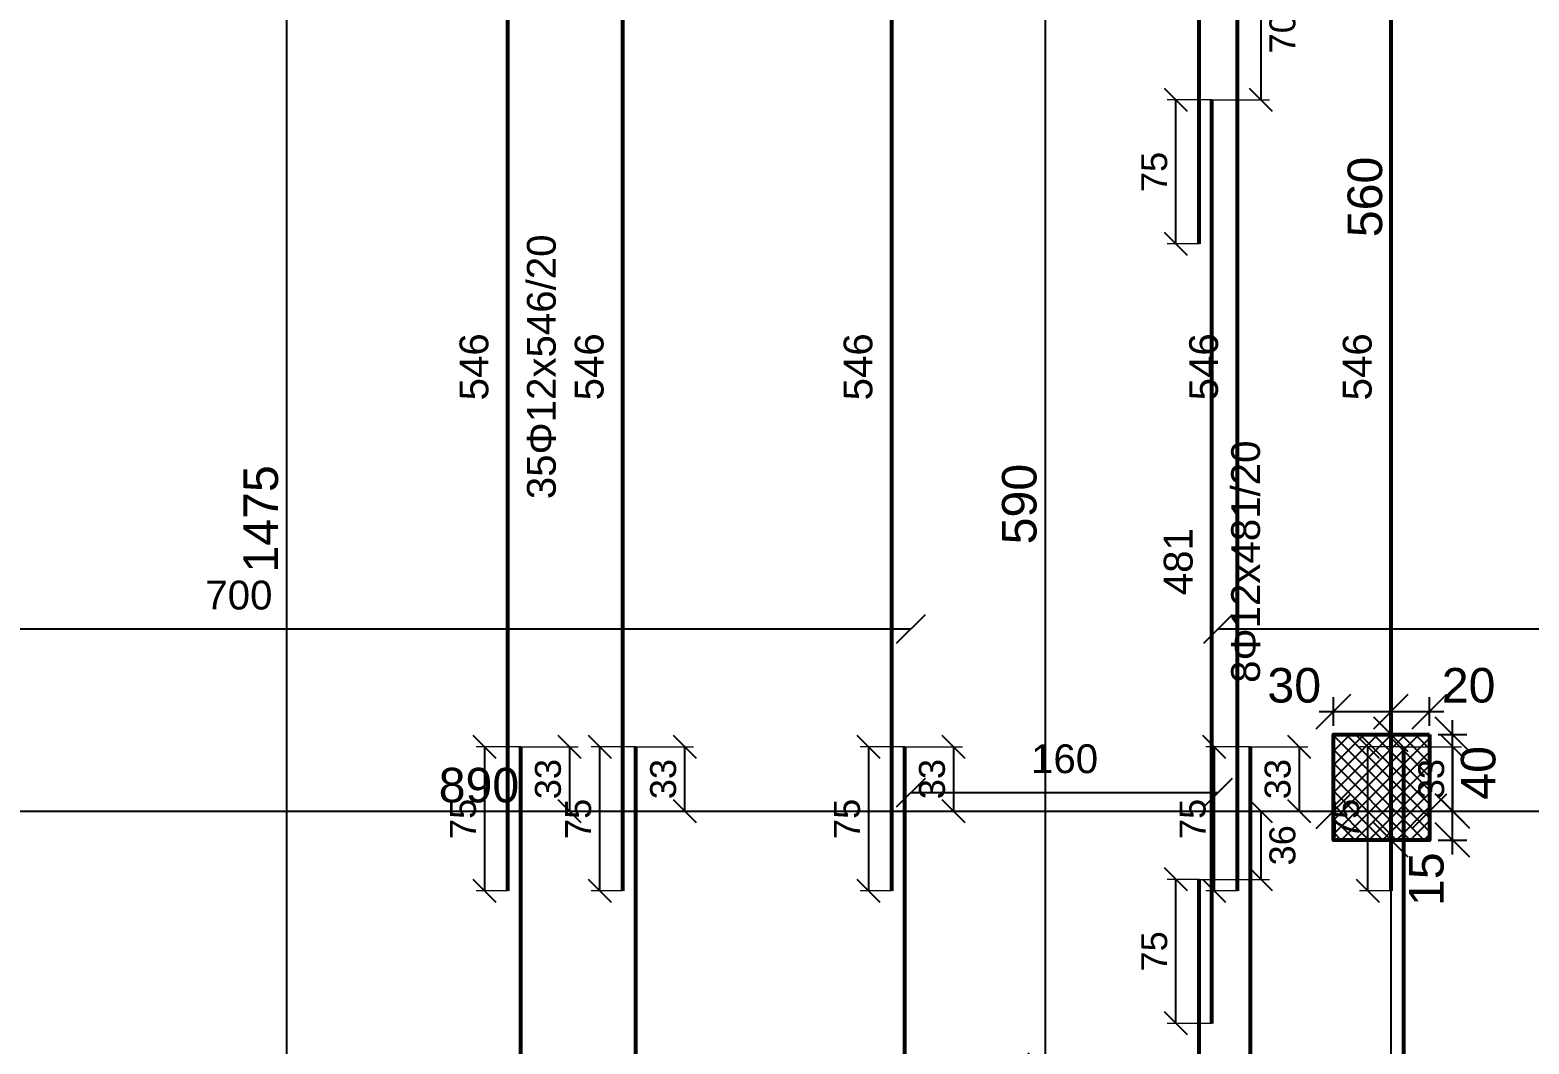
# Model space of a CAD drawing. Header units: millimetres. Extents: x -404 to 6018, y -5139 to 7890.
# Drawn here: x 4116 to 4897, y 519 to 1047 of the extents above; entities that cross this region are included whole.
import ezdxf
from ezdxf.enums import TextEntityAlignment as Align

# ---------------------------------------------------------------- set-up
doc = ezdxf.new("R2010")
doc.units = ezdxf.units.MM
doc.linetypes.add('ZWCAD_ISO04W100', pattern=[30.5, 24, -3, 0.5, -3])
doc.layers.add('AXIS LINES', color=255, linetype='ZWCAD_ISO04W100', lineweight=13)
doc.layers.add('COLUMN', color=140, linetype='Continuous', lineweight=53)
for name, color, linetype in [('FW_COLUMN_HATCH', 8, 'Continuous'), ('FW_DIM', 7, 'Continuous'), ('REB_BOT_MESH_Y', 5, 'Continuous'), ('REB_BOT_MESH_Y_AXDIM', 5, 'Continuous'), ('REB_BOT_MESH_Y_LAP', 5, 'Continuous'), ('REB_BOT_MESH_Y_RANGE', 5, 'Continuous'), ('REB_BOT_MESH_Y_TEXT', 5, 'Continuous')]:
    doc.layers.add(name, color=color, linetype=linetype)
doc.styles.add('REBAR_TXT', font='arial.ttf')
doc.styles.get("Standard").update_dxf_attribs({"font": 'arial.ttf'})
doc.dimstyles.new('FW_DIM', dxfattribs={"dimtxt": 18, "dimasz": 9, "dimexe": 7.5, "dimexo": 4.5, "dimgap": 4.5, "dimtad": 1, "dimdec": 0, "dimtxsty": 'Standard', "dimtsz": 9, "dimcen": 2.5, "dimdle": 7.5, "dimclrd": 256, "dimclre": 256, "dimclrt": 7, "dimazin": 3, "dimtfac": 1, "dimtmove": 2, "dimatfit": 3})
doc.dimstyles.new('REBAR LAP', dxfattribs={"dimtxt": 13.5, "dimasz": 2.5, "dimexe": 4.5, "dimexo": 0, "dimgap": 4.5, "dimtad": 1, "dimdec": 0, "dimtxsty": 'Standard', "dimtsz": 6, "dimcen": 2.5, "dimclrd": 6, "dimclre": 6, "dimclrt": 7, "dimazin": 3, "dimtfac": 1, "dimtmove": 2, "dimatfit": 3, "dimlwd": 25, "dimlwe": 18})
doc.dimstyles.new('REBAR M-200', dxfattribs={"dimtxt": 15, "dimasz": 15, "dimexe": 25, "dimexo": 12.5, "dimgap": 10, "dimtad": 1, "dimdec": 0, "dimtxsty": 'Standard', "dimblk": 'NONE', "dimcen": 50, "dimse1": 1, "dimse2": 1, "dimclrd": 6, "dimclre": 6, "dimclrt": 7, "dimazin": 3, "dimtfac": 1, "dimtmove": 2, "dimatfit": 3, "dimldrblk": 'NONE', "dimlwd": 53})
doc.dimstyles.new('REBAR RANGE', dxfattribs={"dimtxt": 15, "dimasz": 2.5, "dimexe": 0, "dimexo": 0, "dimgap": 10, "dimtad": 1, "dimdec": 0, "dimtxsty": 'Standard', "dimtsz": 7.5, "dimcen": 2.5, "dimse1": 1, "dimse2": 1, "dimclrd": 6, "dimclre": 6, "dimclrt": 7, "dimazin": 3, "dimtfac": 1, "dimtmove": 2, "dimatfit": 3, "dimlwd": 25})

# ---------------------------------------------------------------- blocks, each defined once
blk = doc.blocks.new('*D704')
at = {"color": 6, "lineweight": 53}
blk.add_line((4371.74, 73.5), (4371.74, 673.5), dxfattribs=at)
at = {"layer": 'Defpoints'}
for p in [(4371.74, 673.5), (4371.74, 73.5), (4371.74, 73.5)]:
    blk.add_point(p, dxfattribs=at)
at = {"layer": 'REB_BOT_MESH_Y', "color": 7, "insert": (4354.24, 373.5), "char_height": 15, "attachment_point": 5, "rotation": 90}
blk.add_mtext('600', dxfattribs=at)
blk = doc.blocks.new('_NONE')
blk = doc.blocks.new('*D705')
at = {"color": 6, "lineweight": 53}
blk.add_line((4364.99, 598.5), (4364.99, 1144.5), dxfattribs=at)
at = {"layer": 'Defpoints'}
for p in [(4364.99, 1144.5), (4364.99, 598.5), (4364.99, 598.5)]:
    blk.add_point(p, dxfattribs=at)
at = {"layer": 'REB_BOT_MESH_Y', "color": 7, "insert": (4347.49, 871.5), "char_height": 15, "attachment_point": 5, "rotation": 90}
blk.add_mtext('546', dxfattribs=at)
blk = doc.blocks.new('_Oblique')
at = {"color": 0, "linetype": 'ByBlock', "lineweight": -2}
blk.add_line((-0.5, -0.5), (0.5, 0.5), dxfattribs=at)
blk = doc.blocks.new('*D709')
at = {"color": 6, "lineweight": 18}
for p, q in [((4371.74, 673.5), (4348.49, 673.5)), ((4364.99, 598.5), (4348.49, 598.5))]:
    blk.add_line(p, q, dxfattribs=at)
at = {"color": 6, "lineweight": 25}
blk.add_line((4352.99, 598.5), (4352.99, 673.5), dxfattribs=at)
at = {"layer": 'Defpoints'}
for p in [(4371.74, 673.5), (4352.99, 598.5), (4364.99, 598.5)]:
    blk.add_point(p, dxfattribs=at)
at = {"layer": 'REB_BOT_MESH_Y_LAP', "color": 6, "xscale": 12, "yscale": 12, "rotation": 90}
for p in [(4352.99, 673.5), (4352.99, 598.5)]:
    blk.add_blockref('_OBLIQUE', p, dxfattribs=at)
at = {"layer": 'REB_BOT_MESH_Y_LAP', "color": 7, "insert": (4341.74, 636), "char_height": 13.5, "attachment_point": 5, "rotation": 90}
blk.add_mtext('75', dxfattribs=at)
blk = doc.blocks.new('*D710')
at = {"color": 6, "lineweight": 18}
for p, q in [((4371.74, 673.5), (4401.74, 673.5)), ((4371.74, 640), (4401.74, 640))]:
    blk.add_line(p, q, dxfattribs=at)
at = {"color": 6, "lineweight": 25}
blk.add_line((4397.24, 640), (4397.24, 673.5), dxfattribs=at)
at = {"layer": 'Defpoints'}
for p in [(4371.74, 673.5), (4371.74, 640), (4397.24, 640)]:
    blk.add_point(p, dxfattribs=at)
at = {"layer": 'REB_BOT_MESH_Y_AXDIM', "color": 6, "xscale": 12, "yscale": 12, "rotation": 90}
for p in [(4397.24, 673.5), (4397.24, 640)]:
    blk.add_blockref('_OBLIQUE', p, dxfattribs=at)
at = {"layer": 'REB_BOT_MESH_Y_AXDIM', "color": 7, "insert": (4385.99, 656.75), "char_height": 13.5, "attachment_point": 5, "rotation": 90}
blk.add_mtext('33', dxfattribs=at)
blk = doc.blocks.new('*D737')
at = {"color": 6, "lineweight": 53}
blk.add_line((4831.74, 73.5), (4831.74, 673.5), dxfattribs=at)
at = {"layer": 'Defpoints'}
for p in [(4831.74, 673.5), (4831.74, 73.5), (4831.74, 73.5)]:
    blk.add_point(p, dxfattribs=at)
at = {"layer": 'REB_BOT_MESH_Y', "color": 7, "insert": (4814.24, 373.5), "char_height": 15, "attachment_point": 5, "rotation": 90}
blk.add_mtext('600', dxfattribs=at)
blk = doc.blocks.new('*D738')
at = {"color": 6, "lineweight": 53}
blk.add_line((4824.99, 598.5), (4824.99, 1144.5), dxfattribs=at)
at = {"layer": 'Defpoints'}
for p in [(4824.99, 1144.5), (4824.99, 598.5), (4824.99, 598.5)]:
    blk.add_point(p, dxfattribs=at)
at = {"layer": 'REB_BOT_MESH_Y', "color": 7, "insert": (4807.49, 871.5), "char_height": 15, "attachment_point": 5, "rotation": 90}
blk.add_mtext('546', dxfattribs=at)
blk = doc.blocks.new('*D745')
at = {"color": 6, "lineweight": 18}
for p, q in [((4831.74, 673.5), (4808.49, 673.5)), ((4824.99, 598.5), (4808.49, 598.5))]:
    blk.add_line(p, q, dxfattribs=at)
at = {"color": 6, "lineweight": 25}
blk.add_line((4812.99, 598.5), (4812.99, 673.5), dxfattribs=at)
at = {"layer": 'Defpoints'}
for p in [(4831.74, 673.5), (4812.99, 598.5), (4824.99, 598.5)]:
    blk.add_point(p, dxfattribs=at)
at = {"layer": 'REB_BOT_MESH_Y_LAP', "color": 6, "xscale": 12, "yscale": 12, "rotation": 90}
for p in [(4812.99, 673.5), (4812.99, 598.5)]:
    blk.add_blockref('_OBLIQUE', p, dxfattribs=at)
at = {"layer": 'REB_BOT_MESH_Y_LAP', "color": 7, "insert": (4801.74, 636), "char_height": 13.5, "attachment_point": 5, "rotation": 90}
blk.add_mtext('75', dxfattribs=at)
blk = doc.blocks.new('*D746')
at = {"color": 6, "lineweight": 18}
for p, q in [((4831.74, 673.5), (4861.74, 673.5)), ((4831.74, 640), (4861.74, 640))]:
    blk.add_line(p, q, dxfattribs=at)
at = {"color": 6, "lineweight": 25}
blk.add_line((4857.24, 640), (4857.24, 673.5), dxfattribs=at)
at = {"layer": 'Defpoints'}
for p in [(4831.74, 673.5), (4831.74, 640), (4857.24, 640)]:
    blk.add_point(p, dxfattribs=at)
at = {"layer": 'REB_BOT_MESH_Y_AXDIM', "color": 6, "xscale": 12, "yscale": 12, "rotation": 90}
for p in [(4857.24, 673.5), (4857.24, 640)]:
    blk.add_blockref('_OBLIQUE', p, dxfattribs=at)
at = {"layer": 'REB_BOT_MESH_Y_AXDIM', "color": 7, "insert": (4845.99, 656.75), "char_height": 13.5, "attachment_point": 5, "rotation": 90}
blk.add_mtext('33', dxfattribs=at)
blk = doc.blocks.new('*D759')
at = {"color": 6, "lineweight": 53}
blk.add_line((4724.99, 5), (4724.99, 604.5), dxfattribs=at)
at = {"layer": 'Defpoints'}
for p in [(4724.99, 604.5), (4724.99, 5), (4724.99, 5)]:
    blk.add_point(p, dxfattribs=at)
at = {"layer": 'REB_BOT_MESH_Y', "color": 7, "insert": (4707.49, 304.75), "char_height": 15, "attachment_point": 5, "rotation": 90}
blk.add_mtext('600', dxfattribs=at)
blk = doc.blocks.new('*D760')
at = {"color": 6, "lineweight": 53}
blk.add_line((4731.74, 529.5), (4731.74, 1010.5), dxfattribs=at)
at = {"layer": 'Defpoints'}
for p in [(4731.74, 1010.5), (4731.74, 529.5), (4731.74, 529.5)]:
    blk.add_point(p, dxfattribs=at)
at = {"layer": 'REB_BOT_MESH_Y', "color": 7, "insert": (4714.24, 770), "char_height": 15, "attachment_point": 5, "rotation": 90}
blk.add_mtext('481', dxfattribs=at)
blk = doc.blocks.new('*D761')
at = {"color": 6, "lineweight": 53}
blk.add_line((4724.99, 935.5), (4724.99, 1535.5), dxfattribs=at)
at = {"layer": 'Defpoints'}
for p in [(4724.99, 1535.5), (4724.99, 935.5), (4724.99, 935.5)]:
    blk.add_point(p, dxfattribs=at)
at = {"layer": 'REB_BOT_MESH_Y', "color": 7, "insert": (4707.49, 1235.5), "char_height": 15, "attachment_point": 5, "rotation": 90}
blk.add_mtext('600', dxfattribs=at)
blk = doc.blocks.new('*D765')
at = {"color": 6, "lineweight": 18}
for p, q in [((4724.99, 604.5), (4708.49, 604.5)), ((4731.74, 529.5), (4708.49, 529.5))]:
    blk.add_line(p, q, dxfattribs=at)
at = {"color": 6, "lineweight": 25}
blk.add_line((4712.99, 529.5), (4712.99, 604.5), dxfattribs=at)
at = {"layer": 'Defpoints'}
for p in [(4724.99, 604.5), (4712.99, 529.5), (4731.74, 529.5)]:
    blk.add_point(p, dxfattribs=at)
at = {"layer": 'REB_BOT_MESH_Y_LAP', "color": 6, "xscale": 12, "yscale": 12, "rotation": 90}
for p in [(4712.99, 604.5), (4712.99, 529.5)]:
    blk.add_blockref('_OBLIQUE', p, dxfattribs=at)
at = {"layer": 'REB_BOT_MESH_Y_LAP', "color": 7, "insert": (4701.74, 567), "char_height": 13.5, "attachment_point": 5, "rotation": 90}
blk.add_mtext('75', dxfattribs=at)
blk = doc.blocks.new('*D766')
at = {"color": 6, "lineweight": 18}
for p, q in [((4724.99, 640), (4761.74, 640)), ((4724.99, 604.5), (4761.74, 604.5))]:
    blk.add_line(p, q, dxfattribs=at)
at = {"color": 6, "lineweight": 25}
blk.add_line((4757.24, 640), (4757.24, 604.5), dxfattribs=at)
at = {"layer": 'Defpoints'}
for p in [(4724.99, 640), (4757.24, 640), (4724.99, 604.5)]:
    blk.add_point(p, dxfattribs=at)
at = {"layer": 'REB_BOT_MESH_Y_AXDIM', "color": 6, "xscale": 12, "yscale": 12, "rotation": 90}
for p in [(4757.24, 640), (4757.24, 604.5)]:
    blk.add_blockref('_OBLIQUE', p, dxfattribs=at)
at = {"layer": 'REB_BOT_MESH_Y_AXDIM', "color": 7, "insert": (4768.49, 622.25), "char_height": 13.5, "attachment_point": 5, "rotation": 90}
blk.add_mtext('36', dxfattribs=at)
blk = doc.blocks.new('*D767')
at = {"color": 6, "lineweight": 18}
for p, q in [((4731.74, 1010.5), (4708.49, 1010.5)), ((4724.99, 935.5), (4708.49, 935.5))]:
    blk.add_line(p, q, dxfattribs=at)
at = {"color": 6, "lineweight": 25}
blk.add_line((4712.99, 935.5), (4712.99, 1010.5), dxfattribs=at)
at = {"layer": 'Defpoints'}
for p in [(4731.74, 1010.5), (4712.99, 935.5), (4724.99, 935.5)]:
    blk.add_point(p, dxfattribs=at)
at = {"layer": 'REB_BOT_MESH_Y_LAP', "color": 6, "xscale": 12, "yscale": 12, "rotation": 90}
for p in [(4712.99, 1010.5), (4712.99, 935.5)]:
    blk.add_blockref('_OBLIQUE', p, dxfattribs=at)
at = {"layer": 'REB_BOT_MESH_Y_LAP', "color": 7, "insert": (4701.74, 973), "char_height": 13.5, "attachment_point": 5, "rotation": 90}
blk.add_mtext('75', dxfattribs=at)
blk = doc.blocks.new('*D768')
at = {"color": 6, "lineweight": 18}
for p, q in [((4731.74, 1080), (4761.74, 1080)), ((4731.74, 1010.5), (4761.74, 1010.5))]:
    blk.add_line(p, q, dxfattribs=at)
at = {"color": 6, "lineweight": 25}
blk.add_line((4757.24, 1080), (4757.24, 1010.5), dxfattribs=at)
at = {"layer": 'Defpoints'}
for p in [(4731.74, 1080), (4757.24, 1080), (4731.74, 1010.5)]:
    blk.add_point(p, dxfattribs=at)
at = {"layer": 'REB_BOT_MESH_Y_AXDIM', "color": 6, "xscale": 12, "yscale": 12, "rotation": 90}
for p in [(4757.24, 1080), (4757.24, 1010.5)]:
    blk.add_blockref('_OBLIQUE', p, dxfattribs=at)
at = {"layer": 'REB_BOT_MESH_Y_AXDIM', "color": 7, "insert": (4768.49, 1045.25), "char_height": 13.5, "attachment_point": 5, "rotation": 90}
blk.add_mtext('70', dxfattribs=at)
blk = doc.blocks.new('*D776')
at = {"color": 6, "lineweight": 53}
blk.add_line((4431.74, 73.5), (4431.74, 673.5), dxfattribs=at)
at = {"layer": 'Defpoints'}
for p in [(4431.74, 673.5), (4431.74, 73.5), (4431.74, 73.5)]:
    blk.add_point(p, dxfattribs=at)
at = {"layer": 'REB_BOT_MESH_Y', "color": 7, "insert": (4414.24, 373.5), "char_height": 15, "attachment_point": 5, "rotation": 90}
blk.add_mtext('600', dxfattribs=at)
blk = doc.blocks.new('*D777')
at = {"color": 6, "lineweight": 53}
blk.add_line((4424.99, 598.5), (4424.99, 1144.5), dxfattribs=at)
at = {"layer": 'Defpoints'}
for p in [(4424.99, 1144.5), (4424.99, 598.5), (4424.99, 598.5)]:
    blk.add_point(p, dxfattribs=at)
at = {"layer": 'REB_BOT_MESH_Y', "color": 7, "insert": (4407.49, 871.5), "char_height": 15, "attachment_point": 5, "rotation": 90}
blk.add_mtext('546', dxfattribs=at)
blk = doc.blocks.new('*D781')
at = {"color": 6, "lineweight": 18}
for p, q in [((4431.74, 673.5), (4408.49, 673.5)), ((4424.99, 598.5), (4408.49, 598.5))]:
    blk.add_line(p, q, dxfattribs=at)
at = {"color": 6, "lineweight": 25}
blk.add_line((4412.99, 598.5), (4412.99, 673.5), dxfattribs=at)
at = {"layer": 'Defpoints'}
for p in [(4431.74, 673.5), (4412.99, 598.5), (4424.99, 598.5)]:
    blk.add_point(p, dxfattribs=at)
at = {"layer": 'REB_BOT_MESH_Y_LAP', "color": 6, "xscale": 12, "yscale": 12, "rotation": 90}
for p in [(4412.99, 673.5), (4412.99, 598.5)]:
    blk.add_blockref('_OBLIQUE', p, dxfattribs=at)
at = {"layer": 'REB_BOT_MESH_Y_LAP', "color": 7, "insert": (4401.74, 636), "char_height": 13.5, "attachment_point": 5, "rotation": 90}
blk.add_mtext('75', dxfattribs=at)
blk = doc.blocks.new('*D782')
at = {"color": 6, "lineweight": 18}
for p, q in [((4431.74, 673.5), (4461.74, 673.5)), ((4431.74, 640), (4461.74, 640))]:
    blk.add_line(p, q, dxfattribs=at)
at = {"color": 6, "lineweight": 25}
blk.add_line((4457.24, 640), (4457.24, 673.5), dxfattribs=at)
at = {"layer": 'Defpoints'}
for p in [(4431.74, 673.5), (4431.74, 640), (4457.24, 640)]:
    blk.add_point(p, dxfattribs=at)
at = {"layer": 'REB_BOT_MESH_Y_AXDIM', "color": 6, "xscale": 12, "yscale": 12, "rotation": 90}
for p in [(4457.24, 673.5), (4457.24, 640)]:
    blk.add_blockref('_OBLIQUE', p, dxfattribs=at)
at = {"layer": 'REB_BOT_MESH_Y_AXDIM', "color": 7, "insert": (4445.99, 656.75), "char_height": 13.5, "attachment_point": 5, "rotation": 90}
blk.add_mtext('33', dxfattribs=at)
blk = doc.blocks.new('*D786')
at = {"color": 6, "lineweight": 53}
blk.add_line((4571.74, 73.5), (4571.74, 673.5), dxfattribs=at)
at = {"layer": 'Defpoints'}
for p in [(4571.74, 673.5), (4571.74, 73.5), (4571.74, 73.5)]:
    blk.add_point(p, dxfattribs=at)
at = {"layer": 'REB_BOT_MESH_Y', "color": 7, "insert": (4554.24, 373.5), "char_height": 15, "attachment_point": 5, "rotation": 90}
blk.add_mtext('600', dxfattribs=at)
blk = doc.blocks.new('*D787')
at = {"color": 6, "lineweight": 53}
blk.add_line((4564.99, 598.5), (4564.99, 1144.5), dxfattribs=at)
at = {"layer": 'Defpoints'}
for p in [(4564.99, 1144.5), (4564.99, 598.5), (4564.99, 598.5)]:
    blk.add_point(p, dxfattribs=at)
at = {"layer": 'REB_BOT_MESH_Y', "color": 7, "insert": (4547.49, 871.5), "char_height": 15, "attachment_point": 5, "rotation": 90}
blk.add_mtext('546', dxfattribs=at)
blk = doc.blocks.new('*D794')
at = {"color": 6, "lineweight": 18}
for p, q in [((4571.74, 673.5), (4548.49, 673.5)), ((4564.99, 598.5), (4548.49, 598.5))]:
    blk.add_line(p, q, dxfattribs=at)
at = {"color": 6, "lineweight": 25}
blk.add_line((4552.99, 598.5), (4552.99, 673.5), dxfattribs=at)
at = {"layer": 'Defpoints'}
for p in [(4571.74, 673.5), (4552.99, 598.5), (4564.99, 598.5)]:
    blk.add_point(p, dxfattribs=at)
at = {"layer": 'REB_BOT_MESH_Y_LAP', "color": 6, "xscale": 12, "yscale": 12, "rotation": 90}
for p in [(4552.99, 673.5), (4552.99, 598.5)]:
    blk.add_blockref('_OBLIQUE', p, dxfattribs=at)
at = {"layer": 'REB_BOT_MESH_Y_LAP', "color": 7, "insert": (4541.74, 636), "char_height": 13.5, "attachment_point": 5, "rotation": 90}
blk.add_mtext('75', dxfattribs=at)
blk = doc.blocks.new('*D795')
at = {"color": 6, "lineweight": 18}
for p, q in [((4571.74, 673.5), (4601.74, 673.5)), ((4571.74, 640), (4601.74, 640))]:
    blk.add_line(p, q, dxfattribs=at)
at = {"color": 6, "lineweight": 25}
blk.add_line((4597.24, 640), (4597.24, 673.5), dxfattribs=at)
at = {"layer": 'Defpoints'}
for p in [(4571.74, 673.5), (4571.74, 640), (4597.24, 640)]:
    blk.add_point(p, dxfattribs=at)
at = {"layer": 'REB_BOT_MESH_Y_AXDIM', "color": 6, "xscale": 12, "yscale": 12, "rotation": 90}
for p in [(4597.24, 673.5), (4597.24, 640)]:
    blk.add_blockref('_OBLIQUE', p, dxfattribs=at)
at = {"layer": 'REB_BOT_MESH_Y_AXDIM', "color": 7, "insert": (4585.99, 656.75), "char_height": 13.5, "attachment_point": 5, "rotation": 90}
blk.add_mtext('33', dxfattribs=at)
blk = doc.blocks.new('*D805')
at = {"color": 6, "lineweight": 53}
blk.add_line((4751.74, 73.5), (4751.74, 673.5), dxfattribs=at)
at = {"layer": 'Defpoints'}
for p in [(4751.74, 673.5), (4751.74, 73.5), (4751.74, 73.5)]:
    blk.add_point(p, dxfattribs=at)
at = {"layer": 'REB_BOT_MESH_Y', "color": 7, "insert": (4734.24, 373.5), "char_height": 15, "attachment_point": 5, "rotation": 90}
blk.add_mtext('600', dxfattribs=at)
blk = doc.blocks.new('*D806')
at = {"color": 6, "lineweight": 53}
blk.add_line((4744.99, 598.5), (4744.99, 1144.5), dxfattribs=at)
at = {"layer": 'Defpoints'}
for p in [(4744.99, 1144.5), (4744.99, 598.5), (4744.99, 598.5)]:
    blk.add_point(p, dxfattribs=at)
at = {"layer": 'REB_BOT_MESH_Y', "color": 7, "insert": (4727.49, 871.5), "char_height": 15, "attachment_point": 5, "rotation": 90}
blk.add_mtext('546', dxfattribs=at)
blk = doc.blocks.new('*D813')
at = {"color": 6, "lineweight": 18}
for p, q in [((4751.74, 673.5), (4728.49, 673.5)), ((4744.99, 598.5), (4728.49, 598.5))]:
    blk.add_line(p, q, dxfattribs=at)
at = {"color": 6, "lineweight": 25}
blk.add_line((4732.99, 598.5), (4732.99, 673.5), dxfattribs=at)
at = {"layer": 'Defpoints'}
for p in [(4751.74, 673.5), (4732.99, 598.5), (4744.99, 598.5)]:
    blk.add_point(p, dxfattribs=at)
at = {"layer": 'REB_BOT_MESH_Y_LAP', "color": 6, "xscale": 12, "yscale": 12, "rotation": 90}
for p in [(4732.99, 673.5), (4732.99, 598.5)]:
    blk.add_blockref('_OBLIQUE', p, dxfattribs=at)
at = {"layer": 'REB_BOT_MESH_Y_LAP', "color": 7, "insert": (4721.74, 636), "char_height": 13.5, "attachment_point": 5, "rotation": 90}
blk.add_mtext('75', dxfattribs=at)
blk = doc.blocks.new('*D814')
at = {"color": 6, "lineweight": 18}
for p, q in [((4751.74, 673.5), (4781.74, 673.5)), ((4751.74, 640), (4781.74, 640))]:
    blk.add_line(p, q, dxfattribs=at)
at = {"color": 6, "lineweight": 25}
blk.add_line((4777.24, 640), (4777.24, 673.5), dxfattribs=at)
at = {"layer": 'Defpoints'}
for p in [(4751.74, 673.5), (4751.74, 640), (4777.24, 640)]:
    blk.add_point(p, dxfattribs=at)
at = {"layer": 'REB_BOT_MESH_Y_AXDIM', "color": 6, "xscale": 12, "yscale": 12, "rotation": 90}
for p in [(4777.24, 673.5), (4777.24, 640)]:
    blk.add_blockref('_OBLIQUE', p, dxfattribs=at)
at = {"layer": 'REB_BOT_MESH_Y_AXDIM', "color": 7, "insert": (4765.99, 656.75), "char_height": 13.5, "attachment_point": 5, "rotation": 90}
blk.add_mtext('33', dxfattribs=at)
blk = doc.blocks.new('*D858')
at = {"color": 6, "lineweight": 25}
blk.add_line((3874.99, 735), (4574.99, 735), dxfattribs=at)
at = {"layer": 'Defpoints'}
for p in [(3874.99, 735), (3874.99, 735), (4574.99, 735)]:
    blk.add_point(p, dxfattribs=at)
at = {"layer": 'REB_BOT_MESH_Y_RANGE', "color": 6, "xscale": 15, "yscale": 15}
for p in [(3874.99, 735), (4574.99, 735)]:
    blk.add_blockref('_OBLIQUE', p, dxfattribs=at)
at = {"layer": 'REB_BOT_MESH_Y_RANGE', "color": 7, "insert": (4224.99, 752.5), "char_height": 15, "attachment_point": 5}
blk.add_mtext('700', dxfattribs=at)
blk = doc.blocks.new('*D860')
at = {"color": 6, "lineweight": 25}
blk.add_line((4734.99, 735), (5414.99, 735), dxfattribs=at)
at = {"layer": 'Defpoints'}
for p in [(4734.99, 735), (4734.99, 735), (5414.99, 735)]:
    blk.add_point(p, dxfattribs=at)
at = {"layer": 'REB_BOT_MESH_Y_RANGE', "color": 6, "xscale": 15, "yscale": 15}
for p in [(4734.99, 735), (5414.99, 735)]:
    blk.add_blockref('_OBLIQUE', p, dxfattribs=at)
at = {"layer": 'REB_BOT_MESH_Y_RANGE', "color": 7, "insert": (5074.99, 752.5), "char_height": 15, "attachment_point": 5}
blk.add_mtext('680', dxfattribs=at)
blk = doc.blocks.new('*D874')
at = {"color": 6, "lineweight": 25}
blk.add_line((4574.99, 649.75), (4734.99, 649.75), dxfattribs=at)
at = {"layer": 'Defpoints'}
for p in [(4574.99, 649.75), (4574.99, 649.75), (4734.99, 649.75)]:
    blk.add_point(p, dxfattribs=at)
at = {"layer": 'REB_BOT_MESH_Y_RANGE', "color": 6, "xscale": 15, "yscale": 15}
for p in [(4574.99, 649.75), (4734.99, 649.75)]:
    blk.add_blockref('_OBLIQUE', p, dxfattribs=at)
at = {"layer": 'REB_BOT_MESH_Y_RANGE', "color": 7, "insert": (4654.99, 667.25), "char_height": 15, "attachment_point": 5}
blk.add_mtext('160', dxfattribs=at)
blk = doc.blocks.new('*D947')
for p, q in [((4794.99, 684.5), (4794.99, 699.5)), ((4824.99, 684.5), (4824.99, 699.5)), ((4787.49, 692), (4832.49, 692))]:
    blk.add_line(p, q)
at = {"layer": 'Defpoints'}
for p in [(4794.99, 692), (4794.99, 680), (4824.99, 680)]:
    blk.add_point(p, dxfattribs=at)
at = {"layer": 'FW_DIM', "xscale": 18, "yscale": 18}
for p in [(4794.99, 692), (4824.99, 692)]:
    blk.add_blockref('_OBLIQUE', p, dxfattribs=at)
at = {"layer": 'FW_DIM', "color": 7, "insert": (4774.59, 705.5), "char_height": 18, "attachment_point": 5}
blk.add_mtext('30', dxfattribs=at)
blk = doc.blocks.new('*D948')
for p, q in [((4824.99, 684.5), (4824.99, 699.5)), ((4844.99, 684.5), (4844.99, 699.5)), ((4817.49, 692), (4852.49, 692))]:
    blk.add_line(p, q)
at = {"layer": 'Defpoints'}
for p in [(4824.99, 692), (4824.99, 680), (4844.99, 680)]:
    blk.add_point(p, dxfattribs=at)
at = {"layer": 'FW_DIM', "xscale": 18, "yscale": 18}
for p in [(4824.99, 692), (4844.99, 692)]:
    blk.add_blockref('_OBLIQUE', p, dxfattribs=at)
at = {"layer": 'FW_DIM', "color": 7, "insert": (4865.39, 705.5), "char_height": 18, "attachment_point": 5}
blk.add_mtext('20', dxfattribs=at)
blk = doc.blocks.new('*D949')
for p, q in [((4856.99, 617.5), (4856.99, 647.5)), ((4849.49, 640), (4864.49, 640)), ((4849.49, 625), (4864.49, 625))]:
    blk.add_line(p, q)
at = {"layer": 'Defpoints'}
for p in [(4844.99, 640), (4844.99, 625), (4856.99, 625)]:
    blk.add_point(p, dxfattribs=at)
at = {"layer": 'FW_DIM', "xscale": 18, "yscale": 18, "rotation": 90}
for p in [(4856.99, 640), (4856.99, 625)]:
    blk.add_blockref('_OBLIQUE', p, dxfattribs=at)
at = {"layer": 'FW_DIM', "color": 7, "insert": (4843.49, 604.6), "char_height": 18, "attachment_point": 5, "rotation": 90}
blk.add_mtext('15', dxfattribs=at)
blk = doc.blocks.new('*D950')
for p, q in [((4856.99, 632.5), (4856.99, 687.5)), ((4849.49, 680), (4864.49, 680)), ((4849.49, 640), (4864.49, 640))]:
    blk.add_line(p, q)
at = {"layer": 'Defpoints'}
for p in [(4844.99, 680), (4844.99, 640), (4856.99, 640)]:
    blk.add_point(p, dxfattribs=at)
at = {"layer": 'FW_DIM', "xscale": 18, "yscale": 18, "rotation": 90}
for p in [(4856.99, 680), (4856.99, 640)]:
    blk.add_blockref('_OBLIQUE', p, dxfattribs=at)
at = {"layer": 'FW_DIM', "color": 7, "insert": (4870.49, 660), "char_height": 18, "attachment_point": 5, "rotation": 90}
blk.add_mtext('40', dxfattribs=at)
blk = doc.blocks.new('*D975')
for p, q in [((3904.99, 644.5), (3904.99, 647.5)), ((4794.99, 644.5), (4794.99, 647.5)), ((3897.49, 640), (4802.49, 640))]:
    blk.add_line(p, q)
at = {"layer": 'Defpoints'}
for p in [(3904.99, 640), (3904.99, 640), (4794.99, 640)]:
    blk.add_point(p, dxfattribs=at)
at = {"layer": 'FW_DIM', "xscale": 18, "yscale": 18}
for p in [(3904.99, 640), (4794.99, 640)]:
    blk.add_blockref('_OBLIQUE', p, dxfattribs=at)
at = {"layer": 'FW_DIM', "color": 7, "insert": (4349.99, 653.5), "char_height": 18, "attachment_point": 5}
blk.add_mtext('890', dxfattribs=at)
blk = doc.blocks.new('*D976')
for p, q in [((4794.99, 644.5), (4794.99, 647.5)), ((4844.99, 644.5), (4844.99, 647.5)), ((4787.49, 640), (4852.49, 640))]:
    blk.add_line(p, q)
at = {"layer": 'Defpoints'}
for p in [(4794.99, 640), (4794.99, 640), (4844.99, 640)]:
    blk.add_point(p, dxfattribs=at)
at = {"layer": 'FW_DIM', "xscale": 18, "yscale": 18}
for p in [(4794.99, 640), (4844.99, 640)]:
    blk.add_blockref('_OBLIQUE', p, dxfattribs=at)
blk = doc.blocks.new('*D977')
for p, q in [((4844.99, 644.5), (4844.99, 647.5)), ((5409.99, 644.5), (5409.99, 647.5)), ((4837.49, 640), (5417.49, 640))]:
    blk.add_line(p, q)
at = {"layer": 'Defpoints'}
for p in [(4844.99, 640), (4844.99, 640), (5409.99, 640)]:
    blk.add_point(p, dxfattribs=at)
at = {"layer": 'FW_DIM', "xscale": 18, "yscale": 18}
for p in [(4844.99, 640), (5409.99, 640)]:
    blk.add_blockref('_OBLIQUE', p, dxfattribs=at)
at = {"layer": 'FW_DIM', "color": 7, "insert": (5127.49, 653.5), "char_height": 18, "attachment_point": 5}
blk.add_mtext('565', dxfattribs=at)
blk = doc.blocks.new('*D1022')
for p, q in [((4249.99, 47.5), (4249.99, 1537.06)), ((4245.49, 1529.56), (4242.49, 1529.56)), ((4245.49, 55), (4242.49, 55))]:
    blk.add_line(p, q)
at = {"layer": 'Defpoints'}
for p in [(4249.99, 1529.56), (4249.99, 55), (4249.99, 55)]:
    blk.add_point(p, dxfattribs=at)
at = {"layer": 'FW_DIM', "xscale": 18, "yscale": 18, "rotation": 90}
for p in [(4249.99, 1529.56), (4249.99, 55)]:
    blk.add_blockref('_OBLIQUE', p, dxfattribs=at)
at = {"layer": 'FW_DIM', "color": 7, "insert": (4236.49, 792.28), "char_height": 18, "attachment_point": 5, "rotation": 90}
blk.add_mtext('1475', dxfattribs=at)
blk = doc.blocks.new('*D1031')
for p, q in [((4644.99, 497.5), (4644.99, 1102.5)), ((4640.49, 1095), (4637.49, 1095)), ((4640.49, 505), (4637.49, 505))]:
    blk.add_line(p, q)
at = {"layer": 'Defpoints'}
for p in [(4644.99, 1095), (4644.99, 505), (4644.99, 505)]:
    blk.add_point(p, dxfattribs=at)
at = {"layer": 'FW_DIM', "xscale": 18, "yscale": 18, "rotation": 90}
for p in [(4644.99, 1095), (4644.99, 505)]:
    blk.add_blockref('_OBLIQUE', p, dxfattribs=at)
at = {"layer": 'FW_DIM', "color": 7, "insert": (4631.49, 800), "char_height": 18, "attachment_point": 5, "rotation": 90}
blk.add_mtext('590', dxfattribs=at)
blk = doc.blocks.new('*D1038')
for p, q in [((4824.99, -207.4), (4824.99, 632.5)), ((4820.49, 625), (4817.49, 625)), ((4820.49, -199.9), (4817.49, -199.9))]:
    blk.add_line(p, q)
at = {"layer": 'Defpoints'}
for p in [(4824.99, 625), (4824.99, -199.9), (4824.99, -199.9)]:
    blk.add_point(p, dxfattribs=at)
at = {"layer": 'FW_DIM', "xscale": 18, "yscale": 18, "rotation": 90}
for p in [(4824.99, 625), (4824.99, -199.9)]:
    blk.add_blockref('_OBLIQUE', p, dxfattribs=at)
at = {"layer": 'FW_DIM', "color": 7, "insert": (4811.49, 212.55), "char_height": 18, "attachment_point": 5, "rotation": 90}
blk.add_mtext('825', dxfattribs=at)
blk = doc.blocks.new('*D1039')
for p, q in [((4824.99, 617.5), (4824.99, 687.5)), ((4820.49, 680), (4817.49, 680)), ((4820.49, 625), (4817.49, 625))]:
    blk.add_line(p, q)
at = {"layer": 'Defpoints'}
for p in [(4824.99, 680), (4824.99, 625), (4824.99, 625)]:
    blk.add_point(p, dxfattribs=at)
at = {"layer": 'FW_DIM', "xscale": 18, "yscale": 18, "rotation": 90}
for p in [(4824.99, 680), (4824.99, 625)]:
    blk.add_blockref('_OBLIQUE', p, dxfattribs=at)
blk = doc.blocks.new('*D1040')
for p, q in [((4824.99, 672.5), (4824.99, 1247.5)), ((4820.49, 1240), (4817.49, 1240)), ((4820.49, 680), (4817.49, 680))]:
    blk.add_line(p, q)
at = {"layer": 'Defpoints'}
for p in [(4824.99, 1240), (4824.99, 680), (4824.99, 680)]:
    blk.add_point(p, dxfattribs=at)
at = {"layer": 'FW_DIM', "xscale": 18, "yscale": 18, "rotation": 90}
for p in [(4824.99, 1240), (4824.99, 680)]:
    blk.add_blockref('_OBLIQUE', p, dxfattribs=at)
at = {"layer": 'FW_DIM', "color": 7, "insert": (4811.49, 960), "char_height": 18, "attachment_point": 5, "rotation": 90}
blk.add_mtext('560', dxfattribs=at)

msp = doc.modelspace()

# ---------------------------------------------------------------- hatches: boundary and pattern name
at = {"layer": 'FW_COLUMN_HATCH'}
h = msp.add_hatch(dxfattribs=at)
h.set_pattern_fill('ANSI37', scale=1.6)
h.paths.add_polyline_path([(4844.99, 680), (4844.99, 625), (4794.99, 625), (4794.99, 680), (4844.99, 680)])

# ---------------------------------------------------------------- linework, layer by layer
at = {"layer": 'AXIS LINES', "color": 0, "ltscale": 3}
for points in [[(4249.99, 3140.04), (4249.99, -400.07)], [(4644.99, 3140.04), (4644.99, -400.07)], [(4824.99, 3140.04), (4824.99, -400.07)], [(3537.41, 640), (5952.4, 640)]]:
    msp.add_lwpolyline(points, dxfattribs=at)
at = {"layer": 'COLUMN', "ltscale": 0.08}
msp.add_lwpolyline([(4844.99, 680), (4844.99, 625), (4794.99, 625), (4794.99, 680), (4844.99, 680)], dxfattribs=at)

# ---------------------------------------------------------------- texts
at = {"layer": 'REB_BOT_MESH_Y_TEXT', "color": 7, "style": 'REBAR_TXT'}
for s, p in [('35Φ12x546/20', (4374.99, 871.5)), ('8Φ12x481/20', (4741.74, 770))]:
    msp.add_text(s, height=15, rotation=90, dxfattribs=at).set_placement(p, align=Align.TOP_CENTER)

# ---------------------------------------------------------------- dimensions: what is measured, and where the dimension line sits
at = {"layer": 'FW_DIM'}
for base, p1, p2, text, picture, middle in [((4249.99, 55), (4249.99, 55), (4249.99, 1529.56), '1475', '*D1022', (4236.49, 792.28)), ((4824.99, 680), (4824.99, 680), (4824.99, 1240), '560', '*D1040', (4811.49, 960)), ((4644.99, 505), (4644.99, 505), (4644.99, 1095), '590', '*D1031', (4631.49, 800)), ((4824.99, 625), (4824.99, 625), (4824.99, 680), ' ', '*D1039', (4824.99, 652.5)), ((4856.99, 640), (4844.99, 640), (4844.99, 680), '40', '*D950', (4870.49, 660)), ((4856.99, 625), (4844.99, 625), (4844.99, 640), '15', '*D949', (4843.49, 604.6)), ((4824.99, -199.9), (4824.99, -199.9), (4824.99, 625), '825', '*D1038', (4811.49, 212.55))]:
    dim = msp.add_linear_dim(base=base, p1=p1, p2=p2, angle=90, text=text, dimstyle='FW_DIM', override={"dimtmove": 2}, dxfattribs=at)
    dim.commit()
    dim.dimension.update_dxf_attribs({"geometry": picture, "text_midpoint": middle, "dimtype": 160})
for base, p1, p2, text, picture, middle in [((4794.99, 692), (4794.99, 680), (4824.99, 680), '30', '*D947', (4774.59, 705.5)), ((4824.99, 692), (4824.99, 680), (4844.99, 680), '20', '*D948', (4865.39, 705.5)), ((3904.99, 640), (3904.99, 640), (4794.99, 640), '890', '*D975', (4349.99, 653.5)), ((4844.99, 640), (4844.99, 640), (5409.99, 640), '565', '*D977', (5127.49, 653.5)), ((4794.99, 640), (4794.99, 640), (4844.99, 640), ' ', '*D976', (4819.99, 640))]:
    dim = msp.add_linear_dim(base=base, p1=p1, p2=p2, text=text, dimstyle='FW_DIM', override={"dimtmove": 2}, dxfattribs=at)
    dim.commit()
    dim.dimension.update_dxf_attribs({"geometry": picture, "text_midpoint": middle, "dimtype": 160})
at = {"layer": 'REB_BOT_MESH_Y'}
for base, p1, p2, picture, middle in [((4724.99, 935.5), (4724.99, 935.5), (4724.99, 1535.5), '*D761', (4707.49, 1235.5)), ((4364.99, 598.5), (4364.99, 598.5), (4364.99, 1144.5), '*D705', (4347.49, 871.5)), ((4424.99, 598.5), (4424.99, 598.5), (4424.99, 1144.5), '*D777', (4407.49, 871.5)), ((4564.99, 598.5), (4564.99, 598.5), (4564.99, 1144.5), '*D787', (4547.49, 871.5)), ((4744.99, 598.5), (4744.99, 598.5), (4744.99, 1144.5), '*D806', (4727.49, 871.5)), ((4824.99, 598.5), (4824.99, 598.5), (4824.99, 1144.5), '*D738', (4807.49, 871.5)), ((4731.74, 529.5), (4731.74, 529.5), (4731.74, 1010.5), '*D760', (4714.24, 770)), ((4371.74, 73.5), (4371.74, 73.5), (4371.74, 673.5), '*D704', (4354.24, 373.5)), ((4431.74, 73.5), (4431.74, 73.5), (4431.74, 673.5), '*D776', (4414.24, 373.5)), ((4571.74, 73.5), (4571.74, 73.5), (4571.74, 673.5), '*D786', (4554.24, 373.5)), ((4751.74, 73.5), (4751.74, 73.5), (4751.74, 673.5), '*D805', (4734.24, 373.5)), ((4831.74, 73.5), (4831.74, 73.5), (4831.74, 673.5), '*D737', (4814.24, 373.5)), ((4724.98693601, 5), (4724.98693601, 5), (4724.98693601, 604.5), '*D759', (4707.48693601, 304.75))]:
    dim = msp.add_linear_dim(base=base, p1=p1, p2=p2, angle=90, dimstyle='REBAR M-200', dxfattribs=at)
    dim.commit()
    dim.dimension.update_dxf_attribs({"geometry": picture, "text_midpoint": middle})
at = {"layer": 'REB_BOT_MESH_Y_AXDIM'}
for base, p1, p2, picture, middle in [((4757.23693601, 1080), (4731.73693601, 1080), (4731.73693601, 1010.5), '*D768', (4768.48693601, 1045.25)), ((4397.23693601, 640), (4371.73693601, 640), (4371.73693601, 673.5), '*D710', (4385.98693601, 656.75)), ((4457.23693601, 640), (4431.73693601, 640), (4431.73693601, 673.5), '*D782', (4445.98693601, 656.75)), ((4597.23693601, 640), (4571.73693601, 640), (4571.73693601, 673.5), '*D795', (4585.98693601, 656.75)), ((4777.23693601, 640), (4751.73693601, 640), (4751.73693601, 673.5), '*D814', (4765.98693601, 656.75)), ((4857.23693601, 640), (4831.73693601, 640), (4831.73693601, 673.5), '*D746', (4845.98693601, 656.75)), ((4757.23693601, 640), (4724.98693601, 640), (4724.98693601, 604.5), '*D766', (4768.48693601, 622.25))]:
    dim = msp.add_linear_dim(base=base, p1=p1, p2=p2, angle=90, dimstyle='REBAR LAP', dxfattribs=at)
    dim.commit()
    dim.dimension.update_dxf_attribs({"geometry": picture, "text_midpoint": middle})
at = {"layer": 'REB_BOT_MESH_Y_LAP'}
for base, p1, p2, picture, middle in [((4712.99, 935.5), (4724.99, 935.5), (4731.74, 1010.5), '*D767', (4701.74, 973)), ((4352.99, 598.5), (4364.99, 598.5), (4371.74, 673.5), '*D709', (4341.74, 636)), ((4412.99, 598.5), (4424.99, 598.5), (4431.74, 673.5), '*D781', (4401.74, 636)), ((4552.99, 598.5), (4564.99, 598.5), (4571.74, 673.5), '*D794', (4541.74, 636)), ((4732.99, 598.5), (4744.99, 598.5), (4751.74, 673.5), '*D813', (4721.74, 636)), ((4812.99, 598.5), (4824.99, 598.5), (4831.74, 673.5), '*D745', (4801.74, 636)), ((4712.99, 529.5), (4731.74, 529.5), (4724.99, 604.5), '*D765', (4701.74, 567))]:
    dim = msp.add_linear_dim(base=base, p1=p1, p2=p2, angle=90, dimstyle='REBAR LAP', dxfattribs=at)
    dim.commit()
    dim.dimension.update_dxf_attribs({"geometry": picture, "text_midpoint": middle})
at = {"layer": 'REB_BOT_MESH_Y_RANGE'}
for base, p1, p2, picture, middle in [((3874.99, 735), (3874.99, 735), (4574.99, 735), '*D858', (4224.99, 752.5)), ((4734.99, 735), (4734.99, 735), (5414.99, 735), '*D860', (5074.99, 752.5)), ((4574.99, 649.75), (4574.99, 649.75), (4734.99, 649.75), '*D874', (4654.99, 667.25))]:
    dim = msp.add_linear_dim(base=base, p1=p1, p2=p2, dimstyle='REBAR RANGE', dxfattribs=at)
    dim.commit()
    dim.dimension.update_dxf_attribs({"geometry": picture, "text_midpoint": middle})

doc.saveas('drawing.dxf')
